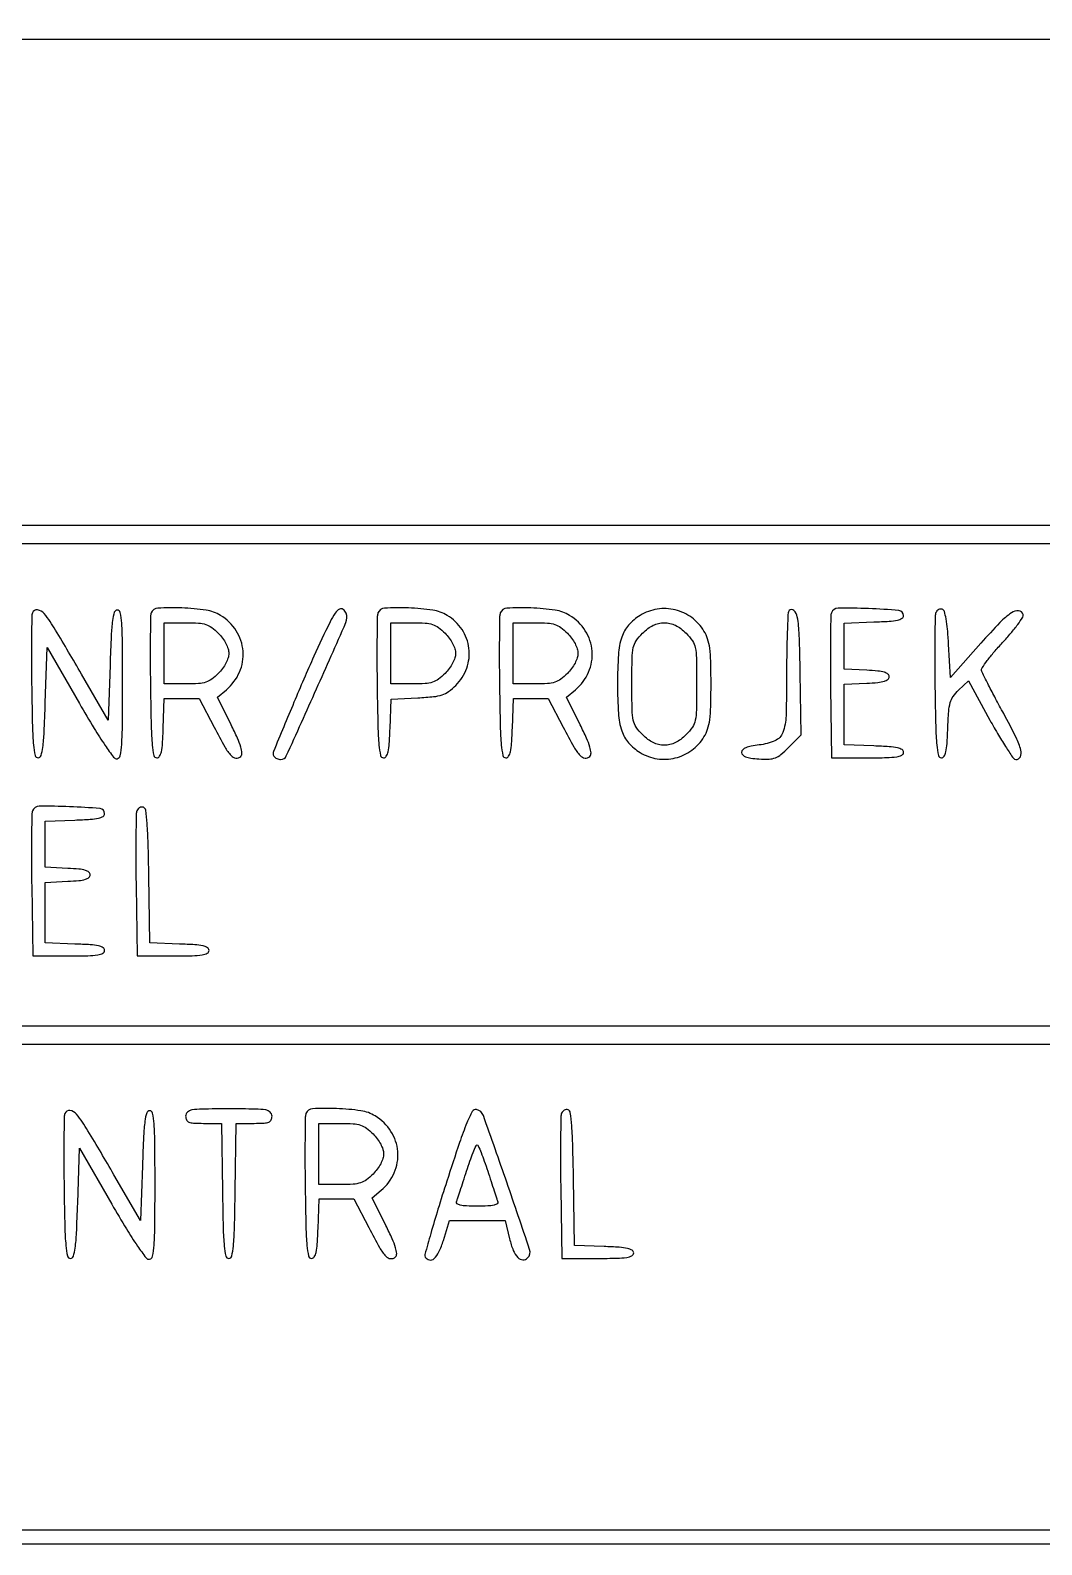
# Model space of a CAD drawing. Extents: x 188 to 3117, y 266 to 4408.
# Drawn here: x 1510.8 to 1791.9, y 334 to 754.5 of the extents above; entities that cross this region are included whole.
import ezdxf

# ---------------------------------------------------------------- set-up
doc = ezdxf.new("R2010")
doc.units = 0

msp = doc.modelspace()

# ---------------------------------------------------------------- linework, layer by layer
for points in [[(255.463334, 4338.75, 0.090815), (255.267974, 4337.683939), (255.203633, 3749.926562, 0.000037), (255.180887, 3103.56216, 0.000022), (255.244718, 2336), (255.5, 334.5), (1652.25, 334.249643), (3049, 333.999286), (3049, 2336.999643), (3049, 4340), (1652.468615, 4340, 0.000034), (925.305903, 4339.95058, 0.00019), (535.49339, 4339.749691, 0.000004), (256.545748, 4339.497957, 0.311395)], [(1511.44625, 592.720526, 0.087752), (1511.25512, 591.7339, 0.00144), (1511.179503, 586.097431, 0.003693), (1511.1588, 579.524918, 0.002438), (1511.227635, 571.970526, 0.002326), (1511.428303, 561.205922, 0.016873), (1511.723231, 556.040482, 0.031103), (1512.165481, 553.171845, 0.352513), (1513, 552.5, 0.32961), (1513.817571, 553.10465, 0.041808), (1514.31153, 555.381417, 0.021118), (1514.676088, 559.520529, 0.003232), (1515, 567.7885), (1515.5, 583.077), (1524.5, 567.529296, 0.005168), (1528.56915, 560.664388, 0.014206), (1531.625206, 555.936309, 0.011389), (1534.000665, 552.643854, 0.282954), (1535, 552.254492, 0.311692), (1535.831468, 553.08407, 0.027534), (1536.228365, 556.187838, 0.015832), (1536.449985, 561.66083, 0.002203), (1536.5, 573.013695, 0.002124), (1536.451416, 584.452232, 0.01615), (1536.231695, 589.835616, 0.029967), (1535.833226, 592.813796, 0.358772), (1535, 593.5, 0.329436), (1534.182597, 592.895871, 0.041906), (1533.68851, 590.623265, 0.021154), (1533.323897, 586.491267, 0.00324), (1533, 578.239592), (1532.5, 562.979185), (1525.073448, 575.739592, 0.002971), (1517.861763, 587.963155, 0.034339), (1514.68502, 592.531561, 0.194213), (1512.850742, 593.559708, 0.345774)], [(1544.44625, 592.720526, 0.087752), (1544.25512, 591.7339, 0.00144), (1544.179503, 586.097431, 0.003693), (1544.1588, 579.524918, 0.002438), (1544.227635, 571.970526, 0.002326), (1544.428303, 561.205922, 0.016873), (1544.723231, 556.040482, 0.031103), (1545.165481, 553.171845, 0.352513), (1546, 552.5, 0.262078), (1546.756982, 552.926038, 0.08315), (1547.254657, 554.173407, 0.037452), (1547.579432, 556.497566, 0.007195), (1547.790442, 560.75), (1548.080885, 569), (1552.929009, 569), (1557.777132, 569), (1561.917926, 561.040872, 0.007428), (1564.907738, 555.496801, 0.056843), (1566.631519, 553.097464, 0.187208), (1567.977518, 552.423694, 0.223454), (1569.300034, 552.900034, 0.219113), (1569.644367, 553.831784, 0.054233), (1569.335842, 555.473334, 0.032542), (1568.41618, 557.922552, 0.008807), (1566.643395, 561.669915), (1562.860988, 569.314027), (1565.336291, 571.407013, 0.114774), (1568.972024, 576.286675, 0.123335), (1569.95468, 582.138738, 0.123096), (1568.062773, 587.771681, 0.114056), (1563.701451, 592.040484, 0.101194), (1559.698378, 593.482906, 0.027217), (1552.935934, 594.091292, 0.02089), (1546.281378, 594.048223, 0.297363)], [(1594.154474, 590.25, 0.011873), (1589.640061, 580.717362, 0.005231), (1584.103341, 567.911218, 0.000966), (1578.40374, 554.266506, 0.241361), (1578.505933, 552.9904, 0.080944), (1578.835097, 552.611377, 0.053435), (1579.316416, 552.29093, 0.0524), (1579.867617, 552.073385, 0.067905), (1580.405478, 552, 0.294259), (1581.982231, 553.015916, 0.001373), (1590.359688, 571.609155, 0.00175), (1598.522002, 590.031248, 0.197506), (1598.583604, 592.642726, 0.142605), (1597.772569, 593.71024, 0.291103), (1596.764599, 593.782171, 0.124204), (1595.550784, 592.668384, 0.028802)], [(1607.44625, 592.720526, 0.087752), (1607.25512, 591.7339, 0.00144), (1607.179503, 586.097431, 0.003693), (1607.1588, 579.524918, 0.002438), (1607.227635, 571.970526, 0.002326), (1607.428303, 561.205922, 0.016873), (1607.723231, 556.040482, 0.031103), (1608.165481, 553.171845, 0.352513), (1609, 552.5, 0.260477), (1609.755794, 552.922392, 0.084022), (1610.25377, 554.155227, 0.037887), (1610.578565, 556.451734, 0.00733), (1610.788708, 560.642655), (1611.077416, 568.78531), (1618.538921, 569.162099, 0.010773), (1622.921941, 569.478226, 0.055802), (1625.295984, 569.971925, 0.080472), (1627.082849, 570.895657, 0.036937), (1629.074362, 572.612824, 0.110279), (1632.109389, 577.392722, 0.117434), (1632.729931, 582.897285, 0.11712), (1630.802226, 588.101914, 0.10927), (1626.701451, 592.040484, 0.101194), (1622.698378, 593.482906, 0.027217), (1615.935934, 594.091292, 0.02089), (1609.281378, 594.048223, 0.297363)], [(1641.44625, 592.720526, 0.087752), (1641.25512, 591.7339, 0.00144), (1641.179503, 586.097431, 0.003693), (1641.1588, 579.524918, 0.002438), (1641.227635, 571.970526, 0.002326), (1641.428303, 561.205922, 0.016873), (1641.723231, 556.040482, 0.031103), (1642.165481, 553.171845, 0.352513), (1643, 552.5, 0.262078), (1643.756982, 552.926038, 0.08315), (1644.254657, 554.173407, 0.037452), (1644.579432, 556.497566, 0.007195), (1644.790442, 560.75), (1645.080885, 569), (1649.929009, 569), (1654.777132, 569), (1658.917926, 561.040872, 0.007428), (1661.907738, 555.496801, 0.056843), (1663.631519, 553.097464, 0.187208), (1664.977518, 552.423694, 0.223454), (1666.300034, 552.900034, 0.219113), (1666.644367, 553.831784, 0.054233), (1666.335842, 555.473334, 0.032542), (1665.41618, 557.922552, 0.008807), (1663.643395, 561.669915), (1659.860988, 569.314027), (1662.336291, 571.407013, 0.114774), (1665.972024, 576.286675, 0.123335), (1666.95468, 582.138738, 0.123096), (1665.062773, 587.771681, 0.114056), (1660.701451, 592.040484, 0.101194), (1656.698378, 593.482906, 0.027217), (1649.935934, 594.091292, 0.02089), (1643.281378, 594.048223, 0.297363)], [(1680.298549, 592.040484, 0.07593), (1677.089983, 589.342784, 0.100497), (1675.198752, 586.038056, 0.064232), (1674.257066, 581.17251, 0.015724), (1674, 573, 0.015724), (1674.257066, 564.82749, 0.064232), (1675.198752, 559.961944, 0.100497), (1677.089983, 556.657216, 0.07593), (1680.298549, 553.959516, 0.098581), (1685.02863, 552.22743, 0.098908), (1690.05555, 552.442115, 0.09871), (1694.622085, 554.573229, 0.097767), (1698.040484, 558.298549, 0.058037), (1699.050605, 560.49178, 0.045945), (1699.630491, 563.039079, 0.027012), (1699.917039, 566.705546, 0.005996), (1699.992524, 573, 0.005996), (1699.917039, 579.294454, 0.027012), (1699.630491, 582.960921, 0.045945), (1699.050605, 585.50822, 0.058037), (1698.040484, 587.701451, 0.097767), (1694.622085, 591.426771, 0.09871), (1690.05555, 593.557885, 0.098908), (1685.02863, 593.77257, 0.098581)], [(1721.6875, 593.354167, 0.18608), (1721.409903, 592.728263, 0.002167), (1721.201953, 588.126847, 0.006226), (1721.049662, 582.761408, 0.003981), (1721, 576.524463, -0.006704), (1720.834107, 564.152699, -0.082655), (1719.938625, 559.540078, -0.203103), (1717.768437, 557.24503, -0.074704), (1713.37431, 556.059762, 0.0177), (1711.131129, 555.721345, 0.053722), (1709.655679, 555.277074, 0.092912), (1708.800599, 554.710589, 0.202813), (1708.5, 554, 0.199143), (1708.792761, 553.294098, 0.106422), (1709.6, 552.77387, 0.057384), (1711.032158, 552.414614, 0.016818), (1713.293435, 552.193435, 0.02336), (1716.117559, 552.144977, 0.084385), (1717.875183, 552.497469, 0.082902), (1719.43394, 553.414377, 0.022067), (1721.567375, 555.367375), (1725.047881, 558.847881), (1724.77394, 576.091561, 0.00482), (1724.50505, 586.623892, 0.035455), (1723.972573, 591.62634, 0.162663), (1723.016701, 593.378446, 0.403555)], [(1733.460227, 592.756948, 0.087515), (1733.263731, 591.745179, 0.001512), (1733.183608, 586.10813, 0.003787), (1733.15982, 579.527467, 0.002507), (1733.227635, 571.970526), (1733.5, 552.5), (1743.5, 552.5, 0.005163), (1748.850044, 552.555242, 0.032071), (1751.583333, 552.7875, 0.076301), (1753.02133, 553.23421, 0.286822), (1753.5, 554, 0.262078), (1753.073962, 554.756982, 0.08315), (1751.826593, 555.254657, 0.037452), (1749.502434, 555.579432, 0.007195), (1745.25, 555.790442), (1737, 556.080885), (1737, 564.492725), (1737, 572.904565), (1743.25, 573.202283, 0.01093), (1746.347573, 573.417778, 0.047225), (1748.158714, 573.758017, 0.098356), (1749.146887, 574.267652, 0.228496), (1749.5, 575, 0.228496), (1749.146887, 575.732348, 0.098356), (1748.158714, 576.241983, 0.047225), (1746.347573, 576.582222, 0.01093), (1743.25, 576.797717), (1737, 577.095435), (1737, 583.507275), (1737, 589.919115), (1745.25, 590.209558, 0.007195), (1749.502434, 590.420568, 0.037452), (1751.826593, 590.745343, 0.08315), (1753.073962, 591.243018, 0.262078), (1753.5, 592, 0.389234), (1752.219184, 593.396034, 0.01207), (1743.773645, 593.919422, 0.012406), (1735.287911, 594.029265, 0.307289)], [(1762.478161, 592.803684, 0.08721), (1762.274786, 591.759869, 0.001606), (1762.188877, 586.121859, 0.003908), (1762.16113, 579.53074, 0.002596), (1762.227635, 571.970526, 0.002326), (1762.428303, 561.205922, 0.016873), (1762.723231, 556.040482, 0.031103), (1763.165481, 553.171845, 0.352513), (1764, 552.5, 0.259824), (1764.75531, 552.92091, 0.084377), (1765.253408, 554.147888, 0.038066), (1765.578214, 556.433231, 0.007385), (1765.788008, 560.599323, -0.008704), (1766.039704, 565.348181, -0.050815), (1766.467278, 567.810949, -0.08435), (1767.287686, 569.545732, -0.049231), (1768.788485, 571.297355), (1771.500953, 573.896066), (1777.500477, 562.957676, 0.007791), (1779.88603, 558.764619, 0.012073), (1782.087491, 555.229606, 0.006405), (1784.023824, 552.36214, 0.243644), (1784.690983, 552.009644, 0.290664), (1785.945792, 552.79223, 0.178314), (1786.115978, 554.587836, 0.051514), (1784.774057, 558.138328, 0.00812), (1781.319023, 564.766189, -0.002269), (1779.06664, 568.966334, -0.003279), (1777.116873, 572.701087, -0.001709), (1775.497531, 575.87982, -0.053138), (1775.185227, 576.705598, -0.216078), (1775.314068, 577.45518, -0.011291), (1776.764286, 579.493387, -0.016176), (1778.675869, 581.889724, -0.010903), (1781.002768, 584.502975, 0.011541), (1783.323549, 587.116059, 0.017266), (1785.216095, 589.51169, 0.01234), (1786.634951, 591.54434, 0.230488), (1786.734675, 592.297377, 0.303617), (1785.465714, 593.281923, 0.168321), (1783.493137, 592.750393, 0.05225), (1780.284777, 590.04182, 0.009532), (1775, 584.325549), (1766.5, 574.772451), (1766, 584.056584, 0.008665), (1765.706914, 588.169889, 0.022512), (1765.311768, 591.11266, 0.025228), (1764.839083, 593.141116, 0.247984), (1764.250526, 593.753516, 0.108504), (1763.733759, 593.806894, 0.094965), (1763.214486, 593.644783, 0.090615), (1762.772553, 593.292714, 0.087964)], [(1563.076923, 587.076923, -0.035554), (1564.267737, 585.703545, -0.040139), (1565.199275, 584.227597, -0.044035), (1565.801982, 582.780963, -0.076836), (1566, 581.5, -0.076836), (1565.801982, 580.219037, -0.044035), (1565.199275, 578.772403, -0.040139), (1564.267737, 577.296455, -0.035554), (1563.076923, 575.923077, -0.035461), (1561.238115, 574.328106, -0.082581), (1559.624616, 573.490506, -0.063751), (1557.57858, 573.103992, -0.014846), (1554.076923, 573), (1548, 573), (1548, 581.5), (1548, 590), (1554.076923, 590, -0.014846), (1557.57858, 589.896008, -0.063751), (1559.624616, 589.509494, -0.082581), (1561.238115, 588.671894, -0.035461)], [(1626.076923, 587.076923, -0.035554), (1627.267737, 585.703545, -0.040139), (1628.199275, 584.227597, -0.044035), (1628.801982, 582.780963, -0.076836), (1629, 581.5, -0.076836), (1628.801982, 580.219037, -0.044035), (1628.199275, 578.772403, -0.040139), (1627.267737, 577.296455, -0.035554), (1626.076923, 575.923077, -0.035461), (1624.238115, 574.328106, -0.082581), (1622.624616, 573.490506, -0.063751), (1620.57858, 573.103992, -0.014846), (1617.076923, 573), (1611, 573), (1611, 581.5), (1611, 590), (1617.076923, 590, -0.014846), (1620.57858, 589.896008, -0.063751), (1622.624616, 589.509494, -0.082581), (1624.238115, 588.671894, -0.035461)], [(1660.076923, 587.076923, -0.035554), (1661.267737, 585.703545, -0.040139), (1662.199275, 584.227597, -0.044035), (1662.801982, 582.780963, -0.076836), (1663, 581.5, -0.076836), (1662.801982, 580.219037, -0.044035), (1662.199275, 578.772403, -0.040139), (1661.267737, 577.296455, -0.035554), (1660.076923, 575.923077, -0.035461), (1658.238115, 574.328106, -0.082581), (1656.624616, 573.490506, -0.063751), (1654.57858, 573.103992, -0.014846), (1651.076923, 573), (1645, 573), (1645, 581.5), (1645, 590), (1651.076923, 590, -0.014846), (1654.57858, 589.896008, -0.063751), (1656.624616, 589.509494, -0.082581), (1658.238115, 588.671894, -0.035461)], [(1693.076923, 587.076923, -0.046398), (1694.804282, 584.995344, -0.099122), (1695.618966, 583.080933, -0.046956), (1695.938508, 580.211332, -0.004264), (1696, 573, -0.004264), (1695.938508, 565.788668, -0.046956), (1695.618966, 562.919067, -0.099122), (1694.804282, 561.004656, -0.046398), (1693.076923, 558.923077, -0.034222), (1691.583933, 557.621579, -0.050097), (1690.097524, 556.713415, -0.055278), (1688.581154, 556.1806, -0.056925), (1687, 556, -0.056925), (1685.418846, 556.1806, -0.055278), (1683.902476, 556.713415, -0.050097), (1682.416067, 557.621579, -0.034222), (1680.923077, 558.923077, -0.046398), (1679.195718, 561.004656, -0.099122), (1678.381034, 562.919067, -0.046956), (1678.061492, 565.788668, -0.004264), (1678, 573, -0.004264), (1678.061492, 580.211332, -0.046956), (1678.381034, 583.080933, -0.099122), (1679.195718, 584.995344, -0.046398), (1680.923077, 587.076923, -0.034222), (1682.416067, 588.378421, -0.050097), (1683.902476, 589.286585, -0.055278), (1685.418846, 589.8194, -0.056925), (1687, 590, -0.056925), (1688.581154, 589.8194, -0.055278), (1690.097524, 589.286585, -0.050097), (1691.583933, 588.378421, -0.034222)], [(1511.460227, 537.756948, 0.087515), (1511.263731, 536.745179, 0.001512), (1511.183608, 531.10813, 0.003787), (1511.15982, 524.527467, 0.002507), (1511.227635, 516.970526), (1511.5, 497.5), (1521.5, 497.5, 0.005163), (1526.850044, 497.555242, 0.032071), (1529.583333, 497.7875, 0.076301), (1531.02133, 498.23421, 0.286822), (1531.5, 499, 0.262078), (1531.073962, 499.756982, 0.08315), (1529.826593, 500.254657, 0.037452), (1527.502434, 500.579432, 0.007195), (1523.25, 500.790442), (1515, 501.080885), (1515, 509.492725), (1515, 517.904565), (1521.25, 518.202283, 0.01093), (1524.347573, 518.417778, 0.047225), (1526.158714, 518.758017, 0.098356), (1527.146887, 519.267652, 0.228496), (1527.5, 520, 0.228496), (1527.146887, 520.732348, 0.098356), (1526.158714, 521.241983, 0.047225), (1524.347573, 521.582222, 0.01093), (1521.25, 521.797717), (1515, 522.095435), (1515, 528.507275), (1515, 534.919115), (1523.25, 535.209558, 0.007195), (1527.502434, 535.420568, 0.037452), (1529.826593, 535.745343, 0.08315), (1531.073962, 536.243018, 0.262078), (1531.5, 537, 0.389234), (1530.219184, 538.396034, 0.01207), (1521.773645, 538.919422, 0.012406), (1513.287911, 539.029265, 0.307289)], [(1540.478161, 537.803684, 0.08721), (1540.274786, 536.759869, 0.001606), (1540.188877, 531.121859, 0.003908), (1540.16113, 524.53074, 0.002596), (1540.227635, 516.970526), (1540.5, 497.5), (1550.5, 497.5, 0.005163), (1555.850044, 497.555242, 0.032071), (1558.583333, 497.7875, 0.076301), (1560.02133, 498.23421, 0.286822), (1560.5, 499, 0.261752), (1560.074704, 499.75674, 0.083327), (1558.830305, 500.254477, 0.03754), (1556.511791, 500.579255, 0.007222), (1552.271918, 500.790088), (1544.043836, 501.080176), (1543.771918, 519.707586, 0.003267), (1543.580769, 528.752404, 0.013015), (1543.283013, 534.292557, 0.012584), (1542.89605, 537.968281, 0.287443), (1542.250526, 538.750656, 0.108505), (1541.733758, 538.80511, 0.095168), (1541.214486, 538.643943, 0.090823), (1540.772562, 538.292489, 0.088073)], [(1520.44625, 453.720526, 0.087752), (1520.25512, 452.7339, 0.00144), (1520.179503, 447.097431, 0.003693), (1520.1588, 440.524918, 0.002438), (1520.227635, 432.970526, 0.002326), (1520.428303, 422.205922, 0.016873), (1520.723231, 417.040482, 0.031103), (1521.165481, 414.171845, 0.352513), (1522, 413.5, 0.32961), (1522.817571, 414.10465, 0.041808), (1523.31153, 416.381417, 0.021118), (1523.676088, 420.520529, 0.003232), (1524, 428.7885), (1524.5, 444.077), (1533.5, 428.529296, 0.005168), (1537.56915, 421.664388, 0.014206), (1540.625206, 416.936309, 0.011389), (1543.000665, 413.643854, 0.282954), (1544, 413.254492, 0.311692), (1544.831468, 414.08407, 0.027534), (1545.228365, 417.187838, 0.015832), (1545.449985, 422.66083, 0.002203), (1545.5, 434.013695, 0.002124), (1545.451416, 445.452232, 0.01615), (1545.231695, 450.835616, 0.029967), (1544.833226, 453.813796, 0.358772), (1544, 454.5, 0.329436), (1543.182597, 453.895871, 0.041906), (1542.68851, 451.623265, 0.021154), (1542.323897, 447.491267, 0.00324), (1542, 439.239592), (1541.5, 423.979185), (1534.073448, 436.739592, 0.002971), (1526.861763, 448.963155, 0.034339), (1523.68502, 453.531561, 0.194213), (1521.850742, 454.559708, 0.345774)], [(1554, 453, 0.110107), (1554.233084, 451.954394, 0.189754), (1554.872242, 451.350443, 0.084059), (1556.18319, 451.065111, 0.011647), (1558.977935, 451), (1563.955869, 451), (1564.227935, 432.25, 0.002434), (1564.428443, 421.903775, 0.017498), (1564.723998, 416.920344, 0.032875), (1565.169052, 414.161786, 0.349555), (1566, 413.5, 0.349555), (1566.830948, 414.161786, 0.032875), (1567.276002, 416.920344, 0.017498), (1567.571557, 421.903775, 0.002434), (1567.772065, 432.25), (1568.044131, 451), (1573.022065, 451, 0.011647), (1575.81681, 451.065111, 0.084059), (1577.127758, 451.350443, 0.189754), (1577.766916, 451.954394, 0.110107), (1578, 453, 0.212584), (1577.509562, 454.101385, 0.142907), (1576.25, 454.708333, 0.038318), (1573.467369, 454.95538, 0.002988), (1566, 455, 0.002988), (1558.532631, 454.95538, 0.038318), (1555.75, 454.708333, 0.142907), (1554.490438, 454.101385, 0.212584)], [(1587.44625, 453.720526, 0.087752), (1587.25512, 452.7339, 0.00144), (1587.179503, 447.097431, 0.003693), (1587.1588, 440.524918, 0.002438), (1587.227635, 432.970526, 0.002326), (1587.428303, 422.205922, 0.016873), (1587.723231, 417.040482, 0.031103), (1588.165481, 414.171845, 0.352513), (1589, 413.5, 0.262078), (1589.756982, 413.926038, 0.08315), (1590.254657, 415.173407, 0.037452), (1590.579432, 417.497566, 0.007195), (1590.790442, 421.75), (1591.080885, 430), (1595.929009, 430), (1600.777132, 430), (1604.917926, 422.040872, 0.007428), (1607.907738, 416.496801, 0.056843), (1609.631519, 414.097464, 0.187208), (1610.977518, 413.423694, 0.223454), (1612.300034, 413.900034, 0.219113), (1612.644367, 414.831784, 0.054233), (1612.335842, 416.473334, 0.032542), (1611.41618, 418.922552, 0.008807), (1609.643395, 422.669915), (1605.860988, 430.314027), (1608.336291, 432.407013, 0.114774), (1611.972024, 437.286675, 0.123335), (1612.95468, 443.138738, 0.123096), (1611.062773, 448.771681, 0.114056), (1606.701451, 453.040484, 0.101194), (1602.698378, 454.482906, 0.027217), (1595.935934, 455.091292, 0.02089), (1589.281378, 455.048223, 0.297363)], [(1626.575575, 434.930567, 0.003424), (1624.111179, 427.126193, 0.005447), (1622.121459, 420.412483, 0.001552), (1620.480862, 414.57824, 0.209119), (1620.581965, 413.867378, 0.208794), (1621.746848, 413.060913, 0.23843), (1623.04055, 413.424872, 0.099866), (1624.389867, 415.277978, 0.031242), (1625.631522, 418.5), (1627.365244, 424), (1635.082881, 424), (1642.800518, 424), (1644.018405, 418.923278, 0.03531), (1645.026532, 415.732643, 0.095873), (1646.296247, 413.742044, 0.192819), (1647.672026, 413.109617, 0.211918), (1649.034552, 413.634552, 0.284523), (1649.58573, 415.977986, 0.002342), (1643.239656, 434.622154, 0.002416), (1636.727317, 453.174142, 0.267604), (1634.802627, 454.813189, 0.323607), (1633.661873, 454.271285, 0.027267), (1632.170394, 451.1587, 0.017069), (1630.111845, 445.659606, 0.002837)], [(1658.478161, 453.803684, 0.08721), (1658.274786, 452.759869, 0.001606), (1658.188877, 447.121859, 0.003908), (1658.16113, 440.53074, 0.002596), (1658.227635, 432.970526), (1658.5, 413.5), (1668.5, 413.5, 0.005163), (1673.850044, 413.555242, 0.032071), (1676.583333, 413.7875, 0.076301), (1678.02133, 414.23421, 0.286822), (1678.5, 415, 0.261752), (1678.074704, 415.75674, 0.083327), (1676.830305, 416.254477, 0.03754), (1674.511791, 416.579255, 0.007222), (1670.271918, 416.790088), (1662.043836, 417.080176), (1661.771918, 435.707586, 0.003267), (1661.580769, 444.752404, 0.013015), (1661.283013, 450.292557, 0.012584), (1660.89605, 453.968281, 0.287443), (1660.250526, 454.750656, 0.108505), (1659.733758, 454.80511, 0.095168), (1659.214486, 454.643943, 0.090823), (1658.772562, 454.292489, 0.088073)], [(1606.076923, 448.076923, -0.035554), (1607.267737, 446.703545, -0.040139), (1608.199275, 445.227597, -0.044035), (1608.801982, 443.780963, -0.076836), (1609, 442.5, -0.076836), (1608.801982, 441.219037, -0.044035), (1608.199275, 439.772403, -0.040139), (1607.267737, 438.296455, -0.035554), (1606.076923, 436.923077, -0.035461), (1604.238115, 435.328106, -0.082581), (1602.624616, 434.490506, -0.063751), (1600.57858, 434.103992, -0.014846), (1597.076923, 434), (1591, 434), (1591, 442.5), (1591, 451), (1597.076923, 451, -0.014846), (1600.57858, 450.896008, -0.063751), (1602.624616, 450.509494, -0.082581), (1604.238115, 449.671894, -0.035461)], [(1637.936024, 437.75, 0.000835), (1638.862881, 434.882081, 0.001091), (1639.720644, 432.2625, 0.000804), (1640.447948, 430.069476, 0.010176), (1640.739846, 429.25, -0.334779), (1640.572168, 428.674609, -0.107083), (1639.709342, 428.281215, -0.043692), (1637.971144, 428.059092, -0.009943), (1635, 428, -0.009943), (1632.028856, 428.059092, -0.043692), (1630.290658, 428.281215, -0.107083), (1629.427832, 428.674609, -0.334779), (1629.260154, 429.25, 0.010176), (1629.552052, 430.069476, 0.000804), (1630.279356, 432.2625, 0.001091), (1631.137119, 434.882081, 0.000835), (1632.063976, 437.75, -0.007098), (1633.00078, 440.52925, -0.01137), (1633.88743, 442.870313, -0.005298), (1634.691459, 444.796789, -0.299726), (1635, 445, -0.299726), (1635.308541, 444.796789, -0.005298), (1636.11257, 442.870313, -0.01137), (1636.99922, 440.52925, -0.007098)]]:
    msp.add_lwpolyline(points, format="xyb", close=True)
for points in [[(1901, 684.5), (1901, 617), (1575.5, 617), (1250, 617), (1250, 684.5), (1250, 752), (1575.5, 752), (1901, 752)], [(3044, 545), (3044, 478), (2147, 478), (1250, 478), (1250, 545), (1250, 612), (2147, 612), (3044, 612)], [(2347, 405.5), (2347, 338), (1798.5, 338), (1250, 338), (1250, 405.5), (1250, 473), (1798.5, 473), (2347, 473)]]:
    msp.add_lwpolyline(points, close=True)

doc.saveas('drawing.dxf')
